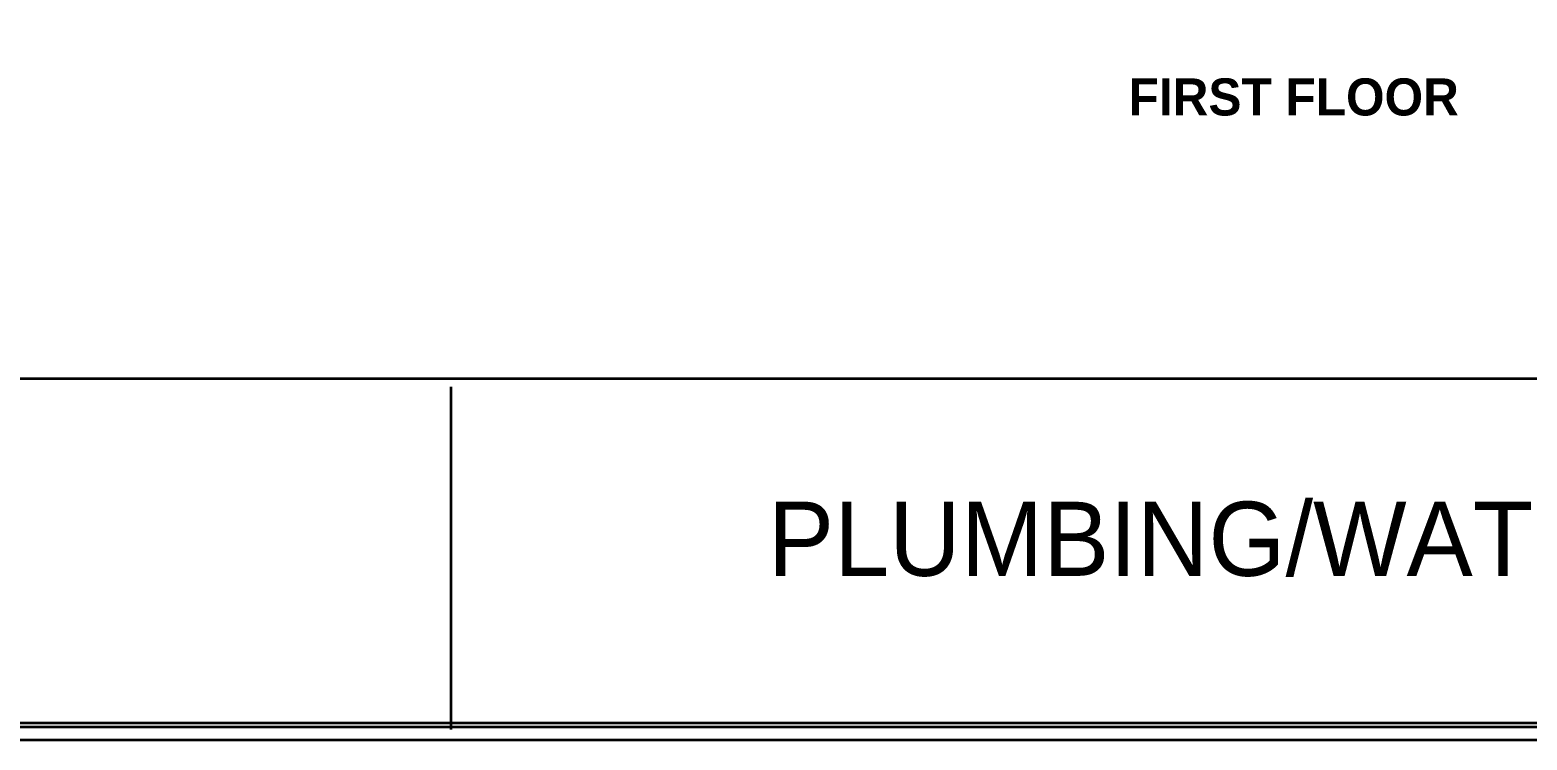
# Model space of a CAD drawing. Header units: millimetres. Extents: x 626118 to 667468, y 4481694 to 4492717.
# Drawn here: x 653651 to 656076, y 4481694 to 4482843 of the extents above; entities that cross this region are included whole.
import ezdxf

# ---------------------------------------------------------------- set-up
doc = ezdxf.new("R2010")
doc.units = ezdxf.units.MM
doc.linetypes.add('DUZ', pattern=[500, 500])
doc.layers.get('0').update_dxf_attribs({"color": 1, "linetype": 'DUZ'})
doc.layers.add('DUVAR', color=7, linetype='Continuous', lineweight=35)
doc.layers.add('LOGO', color=7, linetype='Continuous')

msp = doc.modelspace()

# ---------------------------------------------------------------- linework, layer by layer
at = {"layer": 'DUVAR'}
for p, q in [((659314.6, 4482278.7), (652169.2, 4482278.7)), ((654332.93, 4482265.55), (654332.93, 4481711.05))]:
    msp.add_line(p, q, dxfattribs=at)
for points in [[(652141.9, 4486494.17), (659341.9, 4486494.17), (659341.9, 4481694.17), (652141.9, 4481694.17)], [(652162.9, 4486473.17), (659320.9, 4486473.17), (659320.9, 4481715.17), (652162.9, 4481715.17)], [(652169.2, 4486466.87), (659314.6, 4486466.87), (659314.6, 4481721.47), (652169.2, 4481721.47)]]:
    msp.add_lwpolyline(points, close=True, dxfattribs=at)

# ---------------------------------------------------------------- texts
at = {"insert": (655430.35, 4482764.68), "char_height": 60, "attachment_point": 1}
msp.add_mtext_dynamic_manual_height_columns('{\\fCentury Gothic|b1|i0|c0|p34;\\C7;FIRST FLOOR}', width=710.4957, gutter_width=12.5, heights=[0], dxfattribs=at)
at = {"layer": 'LOGO', "insert": (654846.37, 4482079.78), "char_height": 120, "width": 2309.0522, "attachment_point": 1}
msp.add_mtext('{\\fGoudy Old Style|b0|i0|c0|p18;PLUMBING/WATER SUPPLY}', dxfattribs=at)

doc.saveas('drawing.dxf')
